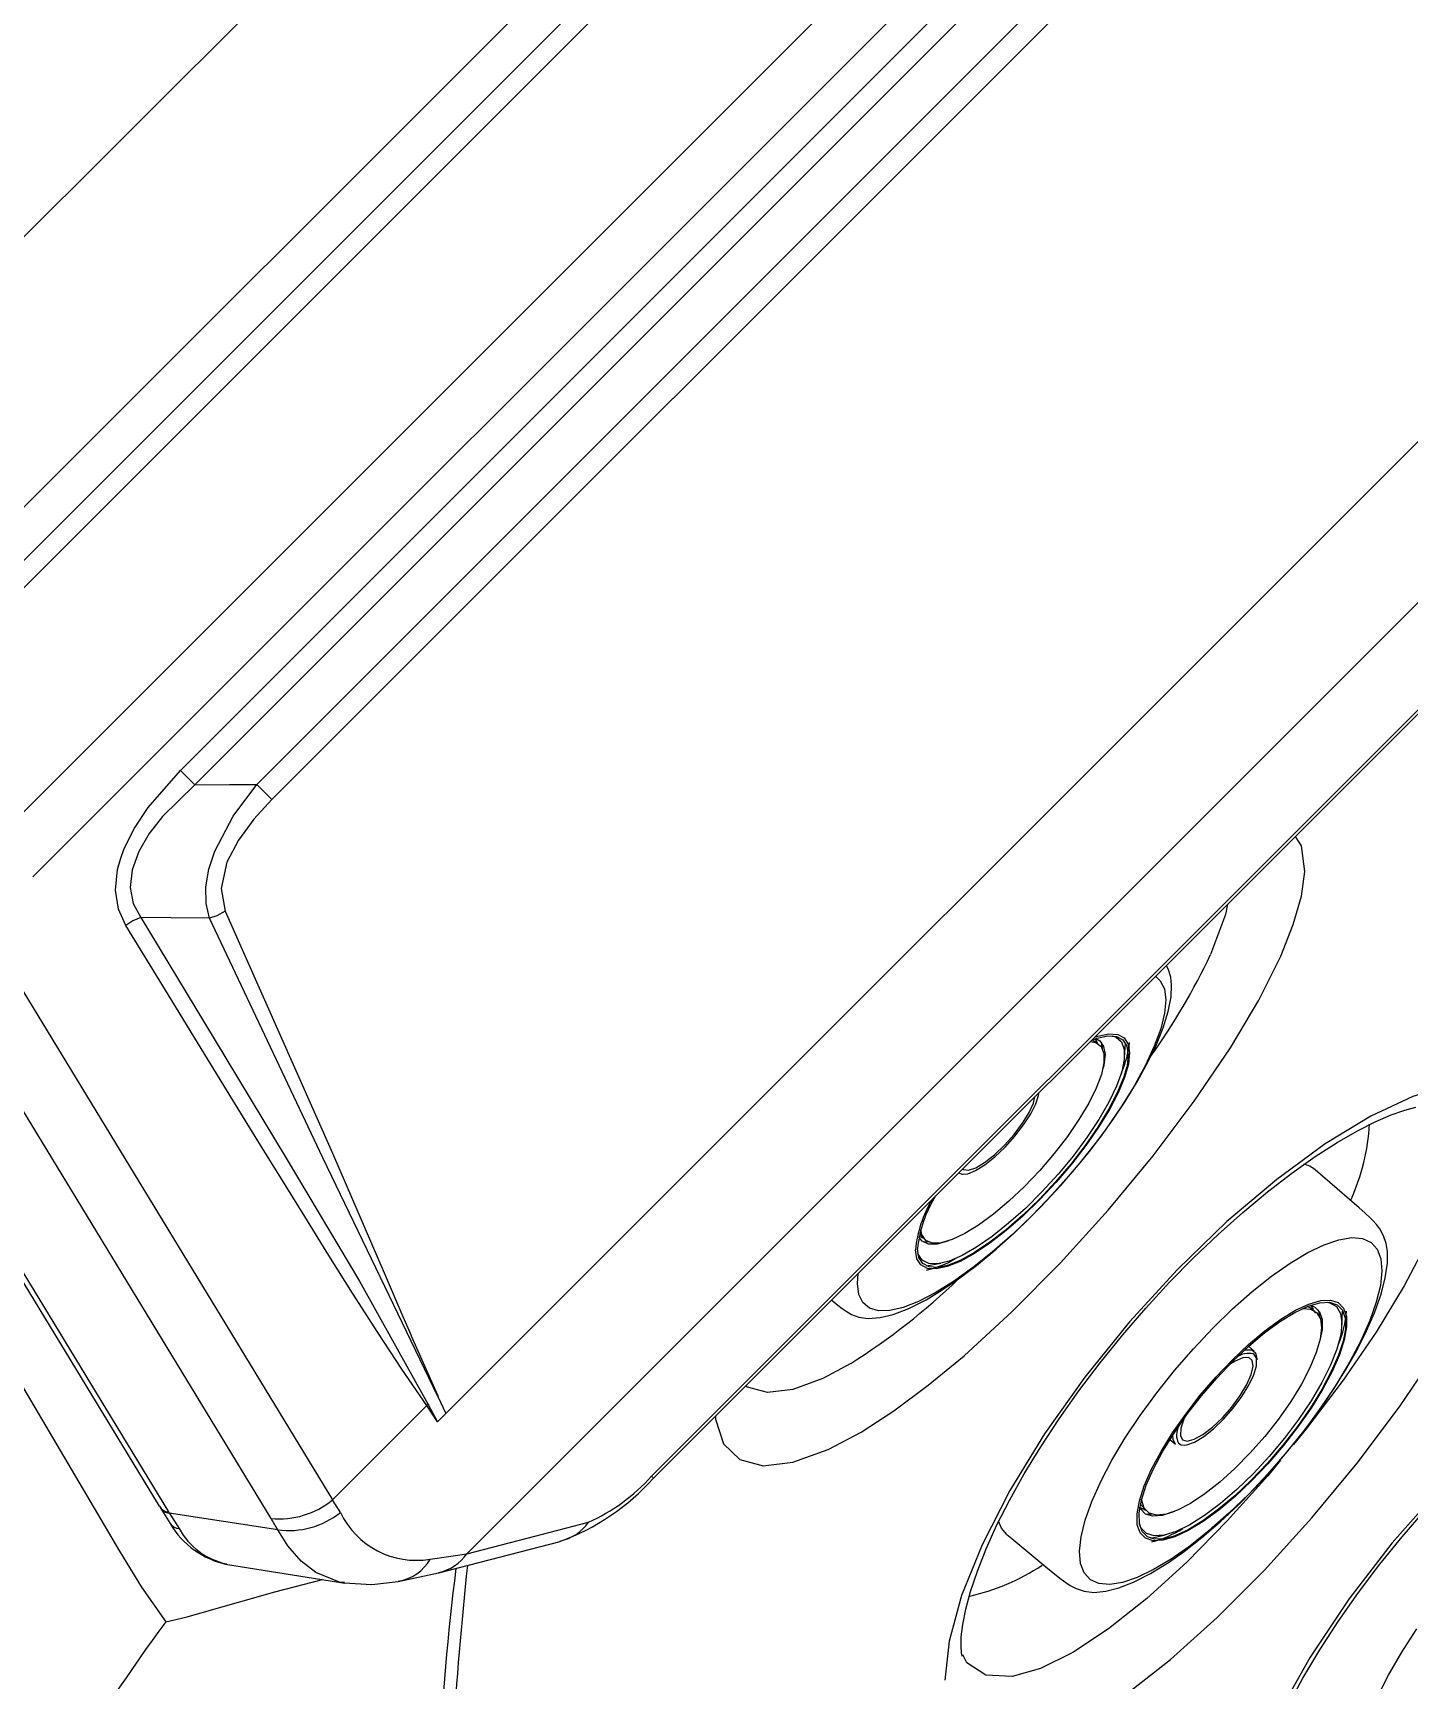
# Model space of a CAD drawing. Extents: x 527 to 611, y 788 to 934.
# Drawn here: x 533.54 to 538.74, y 872.57 to 878.79 of the extents above; entities that cross this region are included whole.
import ezdxf

# ---------------------------------------------------------------- set-up
doc = ezdxf.new("R2010")
doc.units = 0
doc.header["$MEASUREMENT"] = 0
for name, color, linetype in [('1', 4, 'Continuous'), ('BDIM_GREEN', 3, 'Continuous'), ('BDIM_YELLOW', 2, 'Continuous')]:
    doc.layers.add(name, color=color, linetype=linetype)

# ---------------------------------------------------------------- blocks, each defined once
blk = doc.blocks.new('2018 FLAIR')
at = {"layer": '1', "linetype": 'Continuous', "lineweight": 25}
for p, q in [((11.3848, 79.4273), (4.9928, 73.0353)), ((11.6362, 78.6581), (5.7619, 72.7838)), ((6.466, 70.5602), (6.9759, 69.696))]:
    blk.add_line(p, q, dxfattribs=at)
at = {"layer": '1', "linetype": 'Continuous', "lineweight": 25, "flags": 128}
for points in [[(11.3601, 71.9414), (11.4077, 72.0613), (11.4382, 72.1688), (11.4507, 72.2613), (11.4387, 72.3589), (11.4157, 72.3942)], [(11.1596, 72.1381), (11.1522, 72.0987), (11.0953, 71.9487)], [(9.7758, 70.1451), (9.8991, 70.225), (10.0297, 70.3219), (10.1647, 70.4333), (10.3469, 70.6002), (10.5295, 70.7846), (10.7087, 70.9829), (10.8783, 71.1878), (11.034, 71.3945), (11.1705, 71.5962), (11.277, 71.7755), (11.3601, 71.9414), (11.3601, 71.9414)], [(12.2225, 71.4199), (12.1735, 71.4484), (12.1116, 71.4619), (11.9969, 71.4539), (11.8589, 71.4126), (11.7009, 71.3384), (11.5283, 71.2335), (11.345, 71.0993), (11.1574, 70.9402), (10.97, 70.7588), (10.7894, 70.5615), (10.6205, 70.3523), (10.4687, 70.1384), (10.3382, 69.9252), (10.2328, 69.7197), (10.1556, 69.5278), (10.1081, 69.3555), (10.0917, 69.2086)], [(10.7755, 69.1547), (10.9441, 69.2864), (11.1206, 69.4449), (11.2993, 69.6243), (11.4773, 69.8214), (11.6483, 70.0284), (11.8084, 70.241), (11.9519, 70.4517), (12.0744, 70.6551), (12.172, 70.8453), (12.2407, 71.0165), (12.2788, 71.1651), (12.2843, 71.2858), (12.2576, 71.3772), (12.2225, 71.4199)], [(10.1577, 69.2997), (10.1577, 69.3), (10.1553, 69.3121), (10.1534, 69.3361), (10.1544, 69.3716), (10.1599, 69.4184), (10.1713, 69.476), (10.1894, 69.5435), (10.215, 69.62), (10.2482, 69.7042), (10.2891, 69.7946), (10.3374, 69.8896), (10.3923, 69.9876), (10.4545, 70.0897), (10.5235, 70.1946), (10.5987, 70.3009), (10.6791, 70.4072), (10.7637, 70.5119), (10.8514, 70.6135), (10.941, 70.7108), (11.0315, 70.8028), (11.1238, 70.8907), (11.2174, 70.9741), (11.3109, 71.0518), (11.4027, 71.1226), (11.4909, 71.1852), (11.5737, 71.2387), (11.6496, 71.2827), (11.7171, 71.317), (11.7776, 71.343), (11.8294, 71.361), (11.8708, 71.3714)], [(11.9614, 71.3524), (11.9911, 71.3159), (12.013, 71.2385), (12.0075, 71.1363), (12.0071, 71.1343), (11.9728, 71.0069), (11.9122, 70.8602), (11.8268, 70.697), (11.7202, 70.5225), (11.596, 70.3413), (11.458, 70.1583), (11.4085, 70.0982)], [(13.2312, 70.5826), (13.1777, 70.6131), (13.1113, 70.6283), (12.9915, 70.6222), (12.8493, 70.5825), (12.6883, 70.5094), (12.514, 70.4051), (12.3299, 70.2706), (12.1431, 70.1105), (11.9578, 69.927), (11.7809, 69.7267), (11.617, 69.5137), (11.4715, 69.2951), (11.3487, 69.0767)], [(11.3879, 69.1129), (11.4442, 69.2161), (11.5076, 69.3225), (11.5776, 69.4306), (11.6535, 69.5389), (11.7342, 69.6459), (11.8186, 69.75), (11.9056, 69.8498), (11.9942, 69.9442), (12.0846, 70.034), (12.1772, 70.1195), (12.2704, 70.1995), (12.3627, 70.2726), (12.4521, 70.3375), (12.537, 70.3934), (12.6156, 70.4397), (12.6865, 70.4761), (12.7501, 70.5037), (12.8061, 70.5233), (12.8525, 70.5352), (12.8877, 70.5406), (12.9106, 70.5413), (12.9208, 70.5403), (12.9202, 70.5405)], [(9.7369, 70.4046), (9.6316, 70.3477), (9.5181, 70.3058), (9.4227, 70.2945), (9.3471, 70.3153), (9.3419, 70.3205)], [(9.2266, 70.2052), (9.2265, 70.1933), (9.257, 70.1003), (9.318, 70.0414), (9.4068, 70.018), (9.519, 70.0312), (9.6522, 70.0796), (9.7759, 70.1451)], [(11.3599, 70.0391), (11.3111, 69.9798), (11.1584, 69.8095), (11.0056, 69.6542), (10.8546, 69.5165), (10.7106, 69.4021), (10.5756, 69.313), (10.4534, 69.2527), (10.3467, 69.2227), (10.2467, 69.2277), (10.175, 69.2744), (10.16, 69.3041)], [(6.9759, 69.696), (7.0601, 69.5591), (7.151, 69.4285)], [(7.3146, 69.4712), (7.5631, 69.542), (7.7431, 69.5887)], [(7.151, 69.4285), (7.2315, 69.4478), (7.3146, 69.4713)]]:
    blk.add_lwpolyline(points, dxfattribs=at)
at = {"layer": '1', "linetype": 'Continuous', "lineweight": 25}
for centre, radius, start, end in [((8.882, 72.9863), 2.4444, 324.438, 334.8816), ((10.854, 71.3636), 0.8439, 336.22691, 356.17493), ((8.4036, 72.5243), 2.5042, 302.17049, 313.98726), ((19.4287, 68.2662), 11.2655, 173.04556, 180.6176), ((20.7529, 68.2753), 12.5374, 173.74326, 179.72711), ((10.0097, 70.3171), 0.8108, 282.29734, 303.6635), ((12.6991, 65.3289), 6.8985, 143.53876, 166.41277)]:
    blk.add_arc(centre, radius, start, end, dxfattribs=at)
at = {"layer": 'BDIM_GREEN', "linetype": 'Continuous', "lineweight": 25}
for p, q in [((11.6625, 78.4833), (5.9367, 72.7576)), ((11.7141, 78.4317), (5.9884, 72.7059)), ((6.5093, 72.382), (12.0381, 77.9107)), ((12.1785, 77.7703), (6.6497, 72.2416)), ((7.2067, 72.6433), (11.7767, 77.2134)), ((11.8306, 77.1595), (7.2606, 72.5894)), ((7.4947, 72.5905), (11.8295, 76.9253)), ((11.8866, 76.8683), (7.5518, 72.5334)), ((14.205, 76.212), (8.2081, 70.215)), ((14.734, 76.1321), (8.2879, 69.6861)), ((14.4415, 75.4349), (8.9851, 69.9785)), ((8.9925, 69.9711), (14.4489, 75.4275)), ((7.2606, 72.5894), (7.2067, 72.6433)), ((7.5518, 72.5334), (7.4947, 72.5905)), ((5.7949, 72.0543), (7.1268, 69.865)), ((5.8291, 72.0335), (7.161, 69.8442)), ((6.5586, 71.8978), (7.7805, 69.8893)), ((7.5487, 69.8193), (6.3269, 71.8278)), ((10.6696, 71.612), (10.6652, 71.6203)), ((10.6828, 71.6168), (10.6866, 71.5933)), ((10.7705, 71.5596), (10.7744, 71.6136)), ((10.0045, 70.8802), (9.9949, 70.8853)), ((10.0045, 70.8802), (10.0133, 70.8767)), ((10.0235, 70.7724), (10.0767, 70.7824)), ((11.591, 70.5457), (11.594, 70.6022)), ((11.26, 70.451), (11.239, 70.4691)), ((8.1788, 70.2791), (8.2081, 70.215)), ((7.7805, 69.8893), (8.1371, 70.2459)), ((8.1775, 70.1844), (8.1371, 70.2459)), ((8.1417, 70.2498), (8.1775, 70.1844)), ((8.2081, 70.215), (8.1775, 70.1844)), ((10.9417, 70.1172), (10.963, 70.0995)), ((8.9899, 69.9737), (8.9904, 69.9732)), ((7.1269, 69.865), (7.1296, 69.8604)), ((7.1297, 69.8604), (7.1679, 69.8002)), ((7.161, 69.8441), (7.1638, 69.8396)), ((7.1638, 69.8397), (7.2016, 69.7807)), ((7.5736, 69.7765), (7.1638, 69.8396)), ((10.8316, 69.8536), (10.8275, 69.862)), ((10.8436, 69.8527), (10.851, 69.85)), ((10.3059, 69.7825), (10.2943, 69.8089)), ((10.3264, 69.7584), (10.3059, 69.7825)), ((10.8335, 69.7829), (10.8272, 69.7967)), ((8.1818, 69.6136), (8.64, 69.7319)), ((10.8697, 69.745), (10.925, 69.7573)), ((8.1495, 69.6653), (8.2879, 69.6861)), ((7.3767, 69.6469), (7.8276, 69.5753)), ((8.0281, 69.5808), (8.1809, 69.6134))]:
    blk.add_line(p, q, dxfattribs=at)
at = {"layer": 'BDIM_GREEN', "linetype": 'Continuous', "lineweight": 25, "flags": 128}
for points in [[(7.0004, 72.0576), (6.9727, 72.1199), (6.9616, 72.1909), (6.9693, 72.2687), (6.9799, 72.3086), (6.9946, 72.349), (7.0327, 72.4253), (7.0843, 72.5032), (7.2067, 72.6433)], [(7.2606, 72.5894), (7.1389, 72.4697), (7.0886, 72.4048), (7.049, 72.3371), (7.0241, 72.2682), (7.0168, 72.2015), (7.0285, 72.1405), (7.0567, 72.0873)], [(7.2606, 72.5894), (7.3917, 72.59), (7.4947, 72.5905)], [(7.3164, 72.0852), (7.3032, 72.1405), (7.3021, 72.2032), (7.3137, 72.2704), (7.3365, 72.3389), (7.4059, 72.4706), (7.4947, 72.5905)], [(7.5518, 72.5334), (7.4838, 72.4594), (7.4255, 72.3801), (7.3821, 72.2963), (7.3597, 72.1976), (7.3759, 72.1122)], [(7.0567, 72.0873), (7.0273, 72.0751), (7.0004, 72.0576)], [(7.3164, 72.0852), (7.1709, 72.0864), (7.0567, 72.0873)], [(7.0567, 72.0873), (7.3335, 71.6299), (7.6092, 71.1724), (7.8819, 70.7146), (8.1417, 70.2498)], [(7.3759, 72.1122), (7.3438, 72.0942), (7.3164, 72.0852)], [(8.1786, 70.279), (7.7439, 71.1803), (7.3164, 72.0852)], [(7.3759, 72.1122), (7.7805, 71.1979), (7.979, 70.738), (8.0464, 70.5814), (8.0736, 70.5186), (8.0772, 70.5102), (8.0776, 70.5093), (8.0777, 70.5089), (8.0778, 70.5087), (8.0781, 70.508), (8.1789, 70.2792)], [(8.1371, 70.2459), (8.0426, 70.3825), (7.9518, 70.5211), (7.8566, 70.6702), (7.7673, 70.8121), (7.6756, 70.9592), (7.5851, 71.1054), (7.5093, 71.228), (7.4042, 71.3988), (7.2843, 71.5939), (7.1497, 71.8136), (7.0004, 72.0576)], [(9.665, 70.6435), (9.6656, 70.643), (9.6877, 70.6248), (9.7049, 70.6115), (9.7198, 70.6011), (9.7403, 70.5894), (9.7679, 70.5792), (9.8032, 70.5742), (9.8478, 70.5774), (9.8966, 70.5892), (9.9567, 70.6123), (10.0212, 70.6448), (10.0825, 70.6816), (10.1385, 70.7194), (10.2117, 70.7742), (10.2856, 70.8353), (10.3551, 70.8978), (10.4098, 70.9503), (10.4547, 70.9957), (10.5296, 71.0764), (10.6029, 71.1619), (10.6322, 71.1981), (10.6793, 71.2591), (10.726, 71.3236), (10.7725, 71.3927), (10.8201, 71.4701), (10.8604, 71.5437), (10.8912, 71.6079), (10.9169, 71.6715), (10.9358, 71.7327), (10.9464, 71.7878), (10.9484, 71.8328), (10.9451, 71.8623), (10.9372, 71.8902), (10.9285, 71.9071)], [(10.6487, 71.6255), (10.6668, 71.6318), (10.7075, 71.6406), (10.7404, 71.6385), (10.7646, 71.6258), (10.7794, 71.6027), (10.7846, 71.5697), (10.7801, 71.5278), (10.7658, 71.4779), (10.7422, 71.4212), (10.7098, 71.3591), (10.6695, 71.2933), (10.6223, 71.2252), (10.5692, 71.1566), (10.5117, 71.0892), (10.4511, 71.0246), (10.3889, 70.9644), (10.3266, 70.9101), (10.2658, 70.863), (10.2081, 70.8243), (10.1547, 70.795), (10.107, 70.7757), (10.0663, 70.767), (10.0334, 70.769), (10.0092, 70.7817), (9.9943, 70.8048), (9.9891, 70.8378)], [(10.7238, 71.641), (10.7387, 71.636), (10.759, 71.6183), (10.7695, 71.5901), (10.7698, 71.5521), (10.76, 71.5053), (10.7403, 71.4508), (10.7112, 71.3902), (10.6735, 71.3249), (10.6282, 71.2567), (10.5764, 71.1873), (10.5195, 71.1185), (10.4589, 71.0521), (10.3962, 70.9898), (10.3331, 70.9333), (10.2712, 70.884), (10.212, 70.8431), (10.1572, 70.8118), (10.1081, 70.7908), (10.066, 70.7807), (10.032, 70.7818), (10.0069, 70.794), (9.9915, 70.817), (9.9906, 70.8195)], [(10.6414, 71.62), (10.6625, 71.6156), (10.6823, 71.6003), (10.6925, 71.5745), (10.6928, 71.5392), (10.6832, 71.4951), (10.6639, 71.4438), (10.6354, 71.3865), (10.5987, 71.325), (10.5548, 71.261), (10.5049, 71.1964), (10.4505, 71.133), (10.393, 71.0727), (10.3343, 71.0171), (10.276, 70.968), (10.2197, 70.9266), (10.1671, 70.8943), (10.1196, 70.8718), (10.0787, 70.8599), (10.0456, 70.8589), (10.0211, 70.8689), (10.006, 70.8895), (10.0014, 70.909)], [(10.659, 71.6292), (10.6615, 71.6262), (10.6652, 71.6203)], [(10.6618, 71.6308), (10.6771, 71.6224), (10.6918, 71.6014), (10.6969, 71.5707), (10.6924, 71.531), (10.6897, 71.5195)], [(10.7857, 71.5626), (10.7815, 71.5332), (10.7671, 71.4828), (10.7433, 71.4255), (10.7106, 71.3629), (10.6699, 71.2964), (10.6222, 71.2276), (10.5686, 71.1584), (10.5105, 71.0902), (10.4492, 71.025), (10.3864, 70.9642), (10.3236, 70.9093), (10.2622, 70.8618), (10.2038, 70.8227), (10.1499, 70.7931), (10.1018, 70.7736), (10.0754, 70.7669)], [(10.1589, 71.1186), (10.1786, 71.1205), (10.2082, 71.1326), (10.2431, 71.1544), (10.2811, 71.1846), (10.3198, 71.2214), (10.3568, 71.2623), (10.3897, 71.3049), (10.4164, 71.3464), (10.4354, 71.3843), (10.4454, 71.4162), (10.4466, 71.4252)], [(10.1591, 71.139), (10.1623, 71.1368), (10.1815, 71.1343), (10.2089, 71.1433), (10.2425, 71.1631), (10.2798, 71.1921), (10.318, 71.2283), (10.3543, 71.2689), (10.386, 71.3109), (10.4107, 71.3513), (10.4267, 71.387), (10.4323, 71.4109)], [(11.3719, 70.0553), (11.4428, 70.1429), (11.4704, 70.1791), (11.5145, 70.2399), (11.5588, 70.3052), (11.6052, 70.3793), (11.6473, 70.4533), (11.6845, 70.5271), (11.7142, 70.5953), (11.7393, 70.666), (11.7551, 70.7272), (11.7629, 70.7827), (11.7629, 70.8272), (11.7583, 70.8571), (11.7488, 70.8863), (11.7341, 70.9129), (11.722, 70.9287), (11.71, 70.942), (11.6995, 70.9525), (11.6783, 70.9724), (11.6566, 70.9917), (11.6201, 71.0234), (11.5739, 71.0633), (11.49, 71.1357)], [(10.1068, 70.867), (10.1027, 70.8655), (10.0627, 70.8549), (10.0304, 70.8549), (10.0066, 70.8656), (9.9942, 70.8814)], [(10.0115, 70.8821), (10.0064, 70.8887), (10.0063, 70.8888)], [(10.0338, 70.862), (10.0102, 70.863), (10.01, 70.863)], [(10.6187, 69.6133), (10.605, 69.6493), (10.601, 69.6951), (10.6068, 69.7499), (10.6223, 69.8129), (10.6471, 69.8829), (10.6809, 69.9588), (10.7231, 70.0392), (10.773, 70.1228), (10.8297, 70.2081), (10.8923, 70.2937), (10.9596, 70.3781), (11.0306, 70.4599), (11.104, 70.5377), (11.1785, 70.6101), (11.253, 70.6759), (11.326, 70.7339), (11.3964, 70.7833), (11.4629, 70.8231), (11.5245, 70.8526), (11.58, 70.8714), (11.6286, 70.8792), (11.6693, 70.8757), (11.7015, 70.8611), (11.7246, 70.8356), (11.7383, 70.7996), (11.7423, 70.7538), (11.7365, 70.6989), (11.7211, 70.6359), (11.6962, 70.5659), (11.6624, 70.4901), (11.6202, 70.4096), (11.5703, 70.3261), (11.5136, 70.2407), (11.4511, 70.1551), (11.3837, 70.0707), (11.3127, 69.989), (11.2394, 69.9112), (11.1648, 69.8388), (11.0904, 69.773), (11.0174, 69.7149), (10.947, 69.6656), (10.8804, 69.6258), (10.8189, 69.5962), (10.7633, 69.5774), (10.7148, 69.5697), (10.6741, 69.5732), (10.6419, 69.5878), (10.6187, 69.6133)], [(10.8295, 69.7645), (10.8189, 69.7954), (10.818, 69.8359), (10.8268, 69.8851), (10.8452, 69.9418), (10.8727, 70.0045), (10.9085, 70.0719), (10.9519, 70.1421), (11.0017, 70.2134), (11.0567, 70.2842), (11.1156, 70.3526), (11.1769, 70.417), (11.2391, 70.4758), (11.3006, 70.5275), (11.3601, 70.5709), (11.4159, 70.6049), (11.4667, 70.6286), (11.5113, 70.6415), (11.5486, 70.6433), (11.5776, 70.6339), (11.5977, 70.6136), (11.6083, 70.5827), (11.6091, 70.5422), (11.6003, 70.493), (11.5819, 70.4363), (11.5544, 70.3736), (11.5186, 70.3062), (11.4752, 70.236), (11.4254, 70.1647), (11.3704, 70.0939), (11.3115, 70.0255), (11.2503, 69.9611), (11.1881, 69.9023), (11.1265, 69.8506), (11.0671, 69.8072), (11.0113, 69.7732), (10.9604, 69.7495), (10.9158, 69.7365), (10.8785, 69.7348), (10.8495, 69.7442), (10.8295, 69.7645)], [(10.8369, 69.7701), (10.8265, 69.8004), (10.8256, 69.8403), (10.8344, 69.8887), (10.8524, 69.9445), (10.8795, 70.0063), (10.9147, 70.0725), (10.9574, 70.1416), (11.0064, 70.2119), (11.0606, 70.2815), (11.1185, 70.3488), (11.1788, 70.4122), (11.2401, 70.4701), (11.3006, 70.521), (11.3591, 70.5637), (11.4141, 70.5971), (11.4641, 70.6205), (11.508, 70.6332), (11.5447, 70.635), (11.5732, 70.6257), (11.593, 70.6057), (11.6034, 70.5753), (11.6043, 70.5355), (11.5956, 70.487), (11.5775, 70.4312), (11.5504, 70.3695), (11.5152, 70.3032), (11.4725, 70.2341), (11.4235, 70.1639), (11.3693, 70.0942), (11.3114, 70.0269), (11.2511, 69.9635), (11.1899, 69.9057), (11.1293, 69.8548), (11.0708, 69.8121), (11.0158, 69.7786), (10.9658, 69.7552), (10.9219, 69.7425), (10.8852, 69.7408), (10.8567, 69.75), (10.8369, 69.7701)], [(11.5359, 70.6356), (11.5457, 70.6333), (11.5705, 70.6187), (11.5858, 70.5931), (11.5913, 70.5573), (11.5868, 70.512), (11.5725, 70.4586), (11.5486, 70.3983), (11.516, 70.3327), (11.4753, 70.2636), (11.4276, 70.1927), (11.3742, 70.1219), (11.3165, 70.053), (11.2559, 69.9877), (11.194, 69.9279), (11.1325, 69.8749), (11.0729, 69.8303), (11.0167, 69.795), (10.9654, 69.7702), (10.9204, 69.7563), (10.8828, 69.7538), (10.8536, 69.7628), (10.8335, 69.7829), (10.8335, 69.7829)], [(11.4432, 70.6117), (11.4723, 70.6096), (11.4958, 70.5965), (11.51, 70.5727), (11.5146, 70.5389), (11.5094, 70.4959), (11.4946, 70.445), (11.4706, 70.3877), (11.4381, 70.3256), (11.398, 70.2605), (11.3515, 70.1944), (11.2999, 70.129), (11.2446, 70.0663), (11.1874, 70.0081), (11.1298, 69.956), (11.0735, 69.9116), (11.0201, 69.8761), (10.9712, 69.8505), (10.9281, 69.8357), (10.8921, 69.8319), (10.8642, 69.8394), (10.8453, 69.8578), (10.8453, 69.8578)], [(11.4715, 70.6243), (11.4878, 70.6181), (11.5066, 70.5996), (11.5161, 70.5708), (11.5162, 70.5327), (11.5096, 70.4964)], [(11.4715, 70.6243), (11.4743, 70.6218), (11.4834, 70.61)], [(11.5011, 70.6071), (11.5054, 70.5894), (11.5063, 70.5819)], [(11.6062, 70.5489), (11.6057, 70.541), (11.5969, 70.4921), (11.5786, 70.4358), (11.5513, 70.3734), (11.5157, 70.3065), (11.4726, 70.2367), (11.4231, 70.1657), (11.3684, 70.0954), (11.3099, 70.0274), (11.2489, 69.9634), (11.1871, 69.905), (11.1259, 69.8535), (11.0668, 69.8104), (11.0114, 69.7766), (10.9608, 69.753), (10.9243, 69.7418)], [(10.9897, 70.1164), (11.0076, 70.1112), (11.0338, 70.1178), (11.0662, 70.1357), (11.1025, 70.1634), (11.14, 70.199), (11.1759, 70.2398), (11.2076, 70.2828), (11.2327, 70.3248), (11.2492, 70.3627), (11.2561, 70.3937), (11.2528, 70.4154), (11.2396, 70.4263), (11.2173, 70.4256), (11.1877, 70.4132), (11.1672, 70.4005)], [(10.9984, 70.0955), (11.0064, 70.0966), (11.0353, 70.1073), (11.0695, 70.1281), (11.1067, 70.1578), (11.1446, 70.1945), (11.181, 70.2359), (11.2134, 70.2794), (11.2398, 70.3223), (11.2586, 70.3619), (11.2686, 70.3956), (11.2692, 70.4214), (11.2678, 70.4267)], [(11.223, 70.4546), (11.2285, 70.456), (11.2514, 70.4557), (11.2655, 70.4442), (11.2698, 70.422), (11.2696, 70.4178)], [(10.9973, 70.1994), (10.995, 70.1942), (10.9831, 70.1594), (10.9813, 70.1328), (10.9897, 70.1164)], [(10.9631, 70.0994), (10.9538, 70.1164), (10.9533, 70.1353)], [(10.3264, 69.7584), (10.345, 69.743), (10.474, 69.6363), (10.5072, 69.6092), (10.5313, 69.5903), (10.5492, 69.5772), (10.5654, 69.5665), (10.5885, 69.5542), (10.6184, 69.5442), (10.6547, 69.5401), (10.6997, 69.5439), (10.7492, 69.5566), (10.8041, 69.5781), (10.8687, 69.6111), (10.9362, 69.6528), (10.9954, 69.6944), (11.0628, 69.7471), (11.1312, 69.806), (11.1991, 69.8695), (11.2522, 69.9229), (11.2949, 69.968), (11.3457, 70.0247), (11.3719, 70.0553)], [(11.7239, 69.1434), (11.7669, 69.2276), (11.8173, 69.3142), (11.8744, 69.4017)], [(10.8436, 69.8527), (10.8358, 69.8563), (10.8275, 69.862)], [(10.96, 69.8459), (10.9557, 69.844), (10.9133, 69.8302), (10.8779, 69.8272), (10.8504, 69.8351), (10.8316, 69.8536)], [(10.8453, 69.8578), (10.8358, 69.8868), (10.8352, 69.892)], [(10.8751, 69.8348), (10.8576, 69.8346), (10.8494, 69.8357)], [(8.2879, 69.6861), (8.5446, 69.7525), (8.7464, 69.8045)], [(7.8247, 69.5757), (7.9289, 69.5702), (8.0289, 69.5809)]]:
    blk.add_lwpolyline(points, dxfattribs=at)
at = {"layer": 'BDIM_GREEN', "linetype": 'Continuous', "lineweight": 25}
for centre, radius, start, end in [((10.4068, 71.6583), 0.3851, 336.29714, 353.68091), ((11.426, 71.0595), 0.0994, 50.01232, 77.66744), ((10.4495, 70.791), 0.4628, 147.89688, 174.19448), ((9.9441, 71.1159), 0.3674, 282.39152, 300.61879), ((11.1971, 70.6371), 0.4134, 337.26102, 355.04688), ((11.2384, 70.3696), 0.0728, 75.42081, 127.247), ((8.2519, 70.1114), 0.1769, 128.54684, 130.48389), ((11.0375, 70.1349), 0.0706, 151.98589, 206.89164), ((8.3263, 70.5738), 0.8983, 290.37626, 317.86931), ((8.4552, 70.4548), 0.7125, 294.13089, 318.0554), ((7.5809, 70.1316), 0.3139, 264.12777, 309.48879), ((7.6161, 70.0843), 0.3108, 262.1449, 308.65135), ((8.0971, 69.9791), 0.3181, 205.61002, 279.4841), ((7.445, 69.9596), 0.3197, 209.89627, 259.04405), ((10.7676, 70.1336), 0.4168, 284.64456, 302.2833)]:
    blk.add_arc(centre, radius, start, end, dxfattribs=at)
for centre, major_axis, ratio, start_param, end_param in [((6.0555, 70.1644), (1.8507, -0.9508), 0.433377, 0.607543, 0.647072), ((5.9488, 69.9694), (1.6949, -0.7368), 0.480619, 0.558719, 0.598248)]:
    blk.add_ellipse(centre, major_axis=major_axis, ratio=ratio, start_param=start_param, end_param=end_param, dxfattribs=at)
at = {"layer": 'BDIM_YELLOW', "linetype": 'Continuous', "lineweight": 25}
for p, q in [((9.7626, 70.7063), (9.7652, 70.7437)), ((11.2603, 70.4376), (11.2568, 70.44)), ((11.2678, 70.4267), (11.2603, 70.4376)), ((8.9851, 69.9785), (8.9899, 69.9737)), ((10.8347, 69.8682), (10.8311, 69.8751)), ((10.8486, 69.8529), (10.8347, 69.8682))]:
    blk.add_line(p, q, dxfattribs=at)
at = {"layer": 'BDIM_YELLOW', "linetype": 'Continuous', "lineweight": 25, "flags": 128}
for points in [[(10.8877, 71.8663), (10.9057, 71.8494), (10.9209, 71.8182), (10.9262, 71.7771), (10.9216, 71.7268), (10.9071, 71.6682), (10.883, 71.6023), (10.8497, 71.5303), (10.8077, 71.4533), (10.7578, 71.3727), (10.7009, 71.2898), (10.6378, 71.2061), (10.5697, 71.1231), (10.4978, 71.042), (10.4232, 70.9644), (10.3473, 70.8915), (10.2713, 70.8247), (10.1966, 70.7649), (10.1244, 70.7133), (10.056, 70.6708), (9.9925, 70.638), (9.935, 70.6155), (9.8845, 70.6038), (9.8419, 70.603), (9.808, 70.6131), (9.7831, 70.634), (9.7679, 70.6652), (9.7626, 70.7063), (9.7626, 70.7063)], [(10.6569, 71.6355), (10.6699, 71.6399), (10.7113, 71.6488), (10.7447, 71.6467), (10.7693, 71.6338), (10.7844, 71.6103), (10.7897, 71.5769), (10.785, 71.5342), (10.7705, 71.4835), (10.7465, 71.4259), (10.7137, 71.3629), (10.6727, 71.296), (10.6247, 71.2268), (10.5708, 71.1571), (10.5123, 71.0886), (10.4507, 71.0229), (10.3875, 70.9618), (10.3243, 70.9066), (10.2625, 70.8588), (10.2038, 70.8194), (10.1496, 70.7896), (10.1012, 70.7701), (10.0597, 70.7612), (10.0263, 70.7632), (10.0018, 70.7762), (9.9867, 70.7997), (9.9814, 70.8331)], [(10.6487, 71.6255), (10.6507, 71.6247), (10.6672, 71.6134)], [(10.1456, 71.1242), (10.1561, 71.119), (10.1589, 71.1186)], [(10.0116, 70.8789), (10.0107, 70.8796), (9.9975, 70.8959)], [(10.9746, 70.103), (10.9846, 70.0968), (10.9984, 70.0955)], [(7.8257, 69.5778), (7.8065, 69.5791), (7.7177, 69.615), (7.6617, 69.6583), (7.6118, 69.7163), (7.5737, 69.7765)]]:
    blk.add_lwpolyline(points, dxfattribs=at)
at = {"layer": 'BDIM_YELLOW', "linetype": 'Continuous', "lineweight": 25}
for centre, radius, start, end in [((10.4349, 70.7885), 0.4557, 149.12848, 174.38129), ((11.4472, 70.5675), 0.0525, 29.88656, 76.79281), ((7.1612, 69.8821), 0.0379, 206.44226, 269.66105), ((7.164, 69.8775), 0.0379, 206.55107, 269.73503), ((7.2015, 69.8189), 0.0382, 209.1215, 270.1613), ((7.436, 69.9087), 0.267, 208.63783, 258.1925), ((8.6061, 69.9005), 0.17, 281.34642, 325.65059), ((8.0026, 69.7491), 0.1691, 278.83333, 330.29948), ((8.1473, 69.7825), 0.1705, 281.20605, 325.56846)]:
    blk.add_arc(centre, radius, start, end, dxfattribs=at)

msp = doc.modelspace()

# ---------------------------------------------------------------- block references
at = {"layer": '1'}
msp.add_blockref('2018 FLAIR', (526.8953, 803.3624), dxfattribs=at)

doc.saveas('drawing.dxf')
